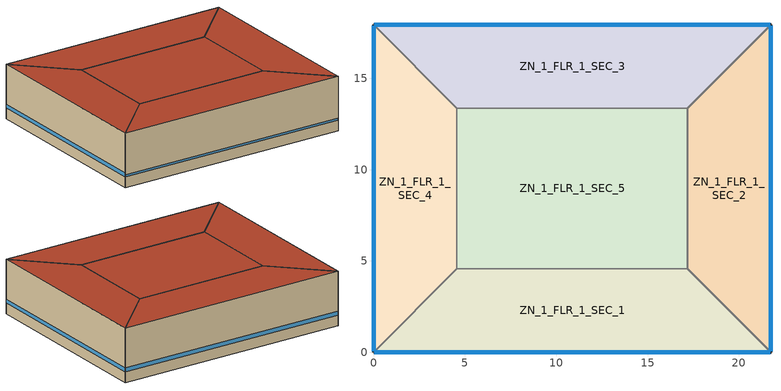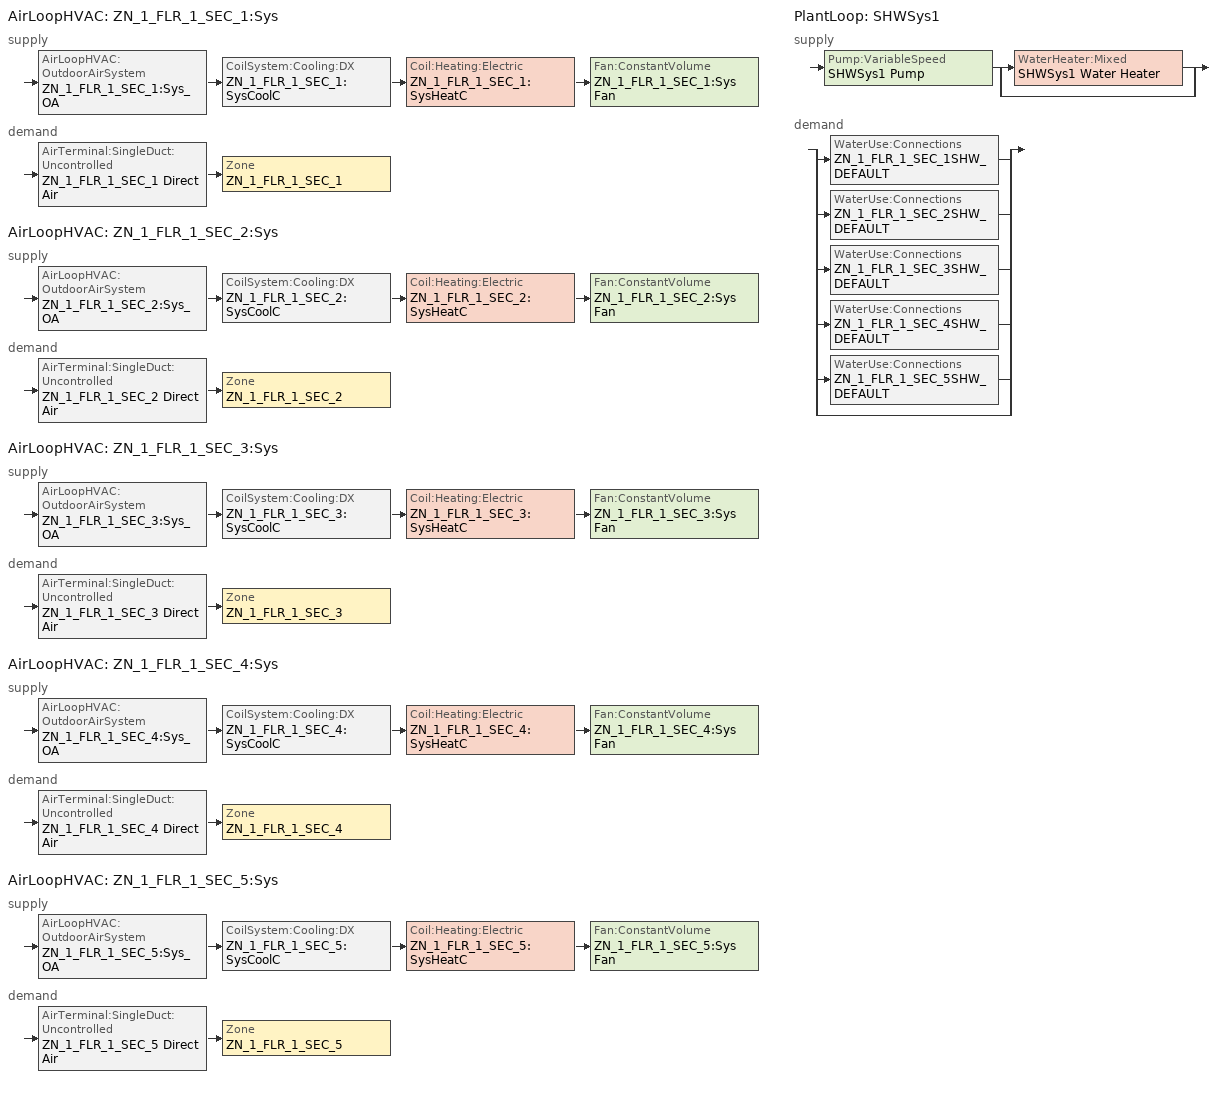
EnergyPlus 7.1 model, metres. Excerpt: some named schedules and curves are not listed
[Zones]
ZN_1_FLR_1_SEC_1
 floor ground (ASHRAE 90.1-2004_Sec 5.5-3ab_Unheated_Ext-slab): 4.57,4.57 17.19,4.57 21.76,0 0,0 z0
 wall outside (ASHRAE 90.1-2004_Sec 5.5-3ab_Steel-Framed_Ext-wall): 0,0 21.76,0 z0:5.01
 wall to ZN_1_FLR_1_SEC_2 (ASHRAE 90.1-2004_Sec 5.5-3ab_Interior Wall_Int-Wall): 21.76,0 17.19,4.57 z0:5.01
 wall to ZN_1_FLR_1_SEC_5 (ASHRAE 90.1-2004_Sec 5.5-3ab_Interior Wall_Int-Wall): 17.19,4.57 4.57,4.57 z0:5.01
 wall to ZN_1_FLR_1_SEC_4 (ASHRAE 90.1-2004_Sec 5.5-3ab_Interior Wall_Int-Wall): 4.57,4.57 0,0 z0:5.01
 window (ASHRAE 90.1-2004_Sec 5.5-3ab_0_0.1_fixed_north_window): 0.05,0 21.71,0 z1:1.18
 roof outside (ASHRAE 90.1-2004_Sec 5.5-3ab_IEAD_Roof): 0,0 21.76,0 17.19,4.57 4.57,4.57 z5.01
ZN_1_FLR_1_SEC_2
 floor ground (ASHRAE 90.1-2004_Sec 5.5-3ab_Unheated_Ext-slab): 17.19,4.57 17.19,13.37 21.76,17.93 21.76,0 z0
 wall outside (ASHRAE 90.1-2004_Sec 5.5-3ab_Steel-Framed_Ext-wall): 21.76,0 21.76,17.93 z0:5.01
 wall to ZN_1_FLR_1_SEC_3 (ASHRAE 90.1-2004_Sec 5.5-3ab_Interior Wall_Int-Wall): 21.76,17.93 17.19,13.37 z0:5.01
 wall to ZN_1_FLR_1_SEC_5 (ASHRAE 90.1-2004_Sec 5.5-3ab_Interior Wall_Int-Wall): 17.19,13.37 17.19,4.57 z0:5.01
 window (ASHRAE 90.1-2004_Sec 5.5-3ab_0_0.1_fixed_west_window): 21.76,0.05 21.76,17.89 z1:1.36
 roof outside (ASHRAE 90.1-2004_Sec 5.5-3ab_IEAD_Roof): 21.76,0 21.76,17.93 17.19,13.37 17.19,4.57 z5.01
ZN_1_FLR_1_SEC_3
 floor ground (ASHRAE 90.1-2004_Sec 5.5-3ab_Unheated_Ext-slab): 0,17.93 21.76,17.93 17.19,13.36 4.57,13.36 z0
 wall outside (ASHRAE 90.1-2004_Sec 5.5-3ab_Steel-Framed_Ext-wall): 21.76,17.93 0,17.93 z0:5.01
 wall to ZN_1_FLR_1_SEC_5 (ASHRAE 90.1-2004_Sec 5.5-3ab_Interior Wall_Int-Wall): 4.57,13.36 17.19,13.36 z0:5.01
 wall to ZN_1_FLR_1_SEC_4 (ASHRAE 90.1-2004_Sec 5.5-3ab_Interior Wall_Int-Wall): 0,17.93 4.57,13.36 z0:5.01
 window (ASHRAE 90.1-2004_Sec 5.5-3ab_0_0.1_fixed_south_window): 21.71,17.93 0.05,17.93 z1:1.36
 roof outside (ASHRAE 90.1-2004_Sec 5.5-3ab_IEAD_Roof): 4.57,13.36 17.19,13.36 21.76,17.93 0,17.93 z5.01
ZN_1_FLR_1_SEC_4
 floor ground (ASHRAE 90.1-2004_Sec 5.5-3ab_Unheated_Ext-slab): 0,17.93 4.57,13.37 4.57,4.57 0,0 z0
 wall outside (ASHRAE 90.1-2004_Sec 5.5-3ab_Steel-Framed_Ext-wall): 0,17.93 0,0 z0:5.01
 wall to ZN_1_FLR_1_SEC_5 (ASHRAE 90.1-2004_Sec 5.5-3ab_Interior Wall_Int-Wall): 4.57,4.57 4.57,13.37 z0:5.01
 window (ASHRAE 90.1-2004_Sec 5.5-3ab_0_0.1_fixed_east_window): 0,17.89 0,0.05 z1:1.36
 roof outside (ASHRAE 90.1-2004_Sec 5.5-3ab_IEAD_Roof): 0,0 4.57,4.57 4.57,13.37 0,17.93 z5.01
ZN_1_FLR_1_SEC_5
 floor ground (ASHRAE 90.1-2004_Sec 5.5-3ab_Unheated_Ext-slab): 4.57,13.37 17.19,13.37 17.19,4.57 4.57,4.57 z0
 roof outside (ASHRAE 90.1-2004_Sec 5.5-3ab_IEAD_Roof): 4.57,4.57 17.19,4.57 17.19,13.37 4.57,13.37 z5.01
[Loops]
AirLoopHVAC 'ZN_1_FLR_1_SEC_1:Sys'
 supply: AirLoopHVAC:OutdoorAirSystem 'ZN_1_FLR_1_SEC_1:Sys_OA' > CoilSystem:Cooling:DX 'ZN_1_FLR_1_SEC_1:SysCoolC' > Coil:Heating:Electric 'ZN_1_FLR_1_SEC_1:SysHeatC' > Fan:ConstantVolume 'ZN_1_FLR_1_SEC_1:Sys Fan'
 demand: AirTerminal:SingleDuct:Uncontrolled 'ZN_1_FLR_1_SEC_1 Direct Air' > Zone 'ZN_1_FLR_1_SEC_1'
AirLoopHVAC 'ZN_1_FLR_1_SEC_2:Sys'
 supply: AirLoopHVAC:OutdoorAirSystem 'ZN_1_FLR_1_SEC_2:Sys_OA' > CoilSystem:Cooling:DX 'ZN_1_FLR_1_SEC_2:SysCoolC' > Coil:Heating:Electric 'ZN_1_FLR_1_SEC_2:SysHeatC' > Fan:ConstantVolume 'ZN_1_FLR_1_SEC_2:Sys Fan'
 demand: AirTerminal:SingleDuct:Uncontrolled 'ZN_1_FLR_1_SEC_2 Direct Air' > Zone 'ZN_1_FLR_1_SEC_2'
AirLoopHVAC 'ZN_1_FLR_1_SEC_3:Sys'
 supply: AirLoopHVAC:OutdoorAirSystem 'ZN_1_FLR_1_SEC_3:Sys_OA' > CoilSystem:Cooling:DX 'ZN_1_FLR_1_SEC_3:SysCoolC' > Coil:Heating:Electric 'ZN_1_FLR_1_SEC_3:SysHeatC' > Fan:ConstantVolume 'ZN_1_FLR_1_SEC_3:Sys Fan'
 demand: AirTerminal:SingleDuct:Uncontrolled 'ZN_1_FLR_1_SEC_3 Direct Air' > Zone 'ZN_1_FLR_1_SEC_3'
AirLoopHVAC 'ZN_1_FLR_1_SEC_4:Sys'
 supply: AirLoopHVAC:OutdoorAirSystem 'ZN_1_FLR_1_SEC_4:Sys_OA' > CoilSystem:Cooling:DX 'ZN_1_FLR_1_SEC_4:SysCoolC' > Coil:Heating:Electric 'ZN_1_FLR_1_SEC_4:SysHeatC' > Fan:ConstantVolume 'ZN_1_FLR_1_SEC_4:Sys Fan'
 demand: AirTerminal:SingleDuct:Uncontrolled 'ZN_1_FLR_1_SEC_4 Direct Air' > Zone 'ZN_1_FLR_1_SEC_4'
AirLoopHVAC 'ZN_1_FLR_1_SEC_5:Sys'
 supply: AirLoopHVAC:OutdoorAirSystem 'ZN_1_FLR_1_SEC_5:Sys_OA' > CoilSystem:Cooling:DX 'ZN_1_FLR_1_SEC_5:SysCoolC' > Coil:Heating:Electric 'ZN_1_FLR_1_SEC_5:SysHeatC' > Fan:ConstantVolume 'ZN_1_FLR_1_SEC_5:Sys Fan'
 demand: AirTerminal:SingleDuct:Uncontrolled 'ZN_1_FLR_1_SEC_5 Direct Air' > Zone 'ZN_1_FLR_1_SEC_5'
PlantLoop 'SHWSys1'
 supply: Pump:VariableSpeed 'SHWSys1 Pump' > split
  | WaterHeater:Mixed 'SHWSys1 Water Heater'
  | bypass
 demand: split
  | WaterUse:Connections 'ZN_1_FLR_1_SEC_1SHW_DEFAULT'
  | WaterUse:Connections 'ZN_1_FLR_1_SEC_2SHW_DEFAULT'
  | WaterUse:Connections 'ZN_1_FLR_1_SEC_3SHW_DEFAULT'
  | WaterUse:Connections 'ZN_1_FLR_1_SEC_4SHW_DEFAULT'
  | WaterUse:Connections 'ZN_1_FLR_1_SEC_5SHW_DEFAULT'
  | bypass
[Building]
AutoBuilt Model: All: North Axis {deg}=203.014; Terrain=City; Loads Convergence Tolerance Value=0.04; Temperature Convergence Tolerance Value {deltaC}=0.2; Solar Distribution=FullInteriorAndExterior; Maximum Number of Warmup Days=25; Minimum Number of Warmup Days=6
[Site:Location]
OKLAHOMA_CITY_OK_USA TMY2-13967: Latitude {deg}=35.4; Longitude {deg}=-97.6; Time Zone {hr}=-6; Elevation {m}=397
[SizingPeriod:DesignDay] Day of Month=21; Humidity Condition Type=Wetbulb; Barometric Pressure {Pa}=96645.77; Rain Indicator=No; Snow Indicator=No; Daylight Saving Time Indicator=No; Solar Model Indicator=ASHRAEClearSky
Name | Month | Day Type | Maximum Dry-Bulb Temperature {C} | Daily Dry-Bulb Temperature Range {deltaC} | Wetbulb or DewPoint at Maximum Dry-Bulb {C} | Wind Speed {m/s} | Wind Direction {deg} | Sky Clearness
OKLAHOMA_CITY_OK_USA Heating 99.6% Conditions | 1 | WinterDesignDay | -12.6 | 0 | -12.6 | 6.9 | 360 | 0
OKLAHOMA_CITY_OK_USA Cooling .4% Conditions WB=>MDB | 7 | SummerDesignDay | 32.8 | 11.7 | 24.9 | 0 | 0 | 1
[Site:GroundTemperature:BuildingSurface]
20.03, 20.05, 20.08, 20.1, 20.18, 20.23, 20.22, 20.19, 20.26, 20.25, 20.23, 20.2
[Site:WaterMainsTemperature]
Calculation Method=CORRELATION; Annual Average Outdoor Air Temperature {C}=15.03; Maximum Difference In Monthly Average Outdoor Air Temperatures {deltaC}=28.2
[WindowMaterial:Glazing] Optical Data Type=SpectralAverage; Thickness {m}=0.003; Infrared Transmittance at Normal Incidence=0
Name | Solar Transmittance at Normal Incidence | Front Side Solar Reflectance at Normal Incidence | Back Side Solar Reflectance at Normal Incidence | Visible Transmittance at Normal Incidence | Front Side Visible Reflectance at Normal Incidence | Back Side Visible Reflectance at Normal Incidence | Front Side Infrared Hemispherical Emissivity | Back Side Infrared Hemispherical Emissivity | Conductivity {W/m-K}
Theoretical Glass [23] | 0.5531 | 0.3969 | 0.3969 | 0.6041 | 0.3459 | 0.3459 | 0.85 | 0.85 | 2.3904
Theoretical Glass [24] | 0.6483 | 0.3017 | 0.3017 | 0.7094 | 0.2406 | 0.2406 | 0.85 | 0.85 | 2.4179
Theoretical Glass [8] | 0.348 | 0.602 | 0.602 | 0.3763 | 0.5737 | 0.5737 | 0.999 | 0.999 | 2.2444
[WindowMaterial:Gas]
AIR 6MM: Gas Type=Air; Thickness {m}=0.0063
[Material] Thermal Absorptance=0.9
Name | Roughness | Thickness {m} | Conductivity {W/m-K} | Density {kg/m3} | Specific Heat {J/kg-K} | Solar Absorptance | Visible Absorptance
Roof Membrane | VeryRough | 0.0095 | 0.16 | 1121.29 | 1460 | 0.7 | 0.7
Roof Insulation | MediumRough | 0.125 | 0.049 | 265 | 836.8 | 0.7 | 0.7
Metal Decking | MediumSmooth | 0.0015 | 45.006 | 7680 | 418.4 | 0.7 | 0.3
GP01 1/2 GYPSUM | Smooth | 0.0127 | 0.16 | 800 | 1090 | 0.7 | 0.5
Wall Insulation [2] | MediumRough | 0.0376 | 0.045 | 265 | 836.8 | 0.7 | 0.7
1/2IN Gypsum; 1/2IN Gypsum Top; 1/2IN Gypsum Bottom | Smooth | 0.0127 | 0.16 | 784.9 | 830 | 0.92 | 0.92
MAT-CC05 8 HW CONCRETE | Rough | 0.2032 | 1.311 | 2240 | 836.8 | 0.7 | 0.7
Floor Insulation [2] | MediumRough | 0.0503 | 0.045 | 265 | 836.8 | 0.7 | 0.7
AtticFloor Insulation | MediumRough | 0.2379 | 0.049 | 265 | 836.8 | 0.7 | 0.7
Std Wood 6inch | MediumSmooth | 0.15 | 0.12 | 540 | 1210 | 0.7 | 0.7
Std AC02 | MediumSmooth | 0.0127 | 0.057 | 288 | 1339 | 0.7 | 0.2
Std MAT-CC05 4  MW CONCRETE | Rough | 0.1 | 0.858 | 1968 | 836.8 | 0.7 | 0.2
Std PW05 | MediumSmooth | 0.0191 | 0.115 | 545 | 1213 | 0.78 | 0.78
Std Steel_Brown_Regular | Smooth | 0.0015 | 44.9696 | 7689 | 418 | 0.92 | 0.92
[Material:NoMass] Thermal Absorptance=0.9; Solar Absorptance=0.7
Name | Roughness | Thermal Resistance {m2-K/W} | Visible Absorptance
MAT-SHEATH | Rough | 0.3626 | 0.7
CP02 CARPET PAD | VeryRough | 0.2165 | 0.8
Std CP02 CARPET PAD | VeryRough | 0.21648 | 0.8
[Construction]
InteriorFurnishings: Std Wood 6inch
INT-FLOOR-UNDERSIDE: Std CP02 CARPET PAD, Std MAT-CC05 4  MW CONCRETE
INT-FLOOR-SLAB: Std MAT-CC05 4  MW CONCRETE
DropCeiling: Std AC02
Sloped_Metal_Roof: Std Steel_Brown_Regular, Std PW05
Gable_Wall: Std PW05
ASHRAE 90.1-2004_Sec 5.5-3ab_0_0.1_fixed_south_window; ASHRAE 90.1-2004_Sec 5.5-3ab_0_0.1_fixed_east_window; ASHRAE 90.1-2004_Sec 5.5-3ab_0_0.1_fixed_west_window: Theoretical Glass [23], AIR 6MM, Theoretical Glass [23]
ASHRAE 90.1-2004_Sec 5.5-3ab_0_0.1_fixed_north_window: Theoretical Glass [24], AIR 6MM, Theoretical Glass [24]
ASHRAE 90.1-2004_Sec 5.5-3ab_0_0.02_All Skylights without Curb_Skylight: Theoretical Glass [8]
ASHRAE 90.1-2004_Sec 5.5-3ab_IEAD_Roof: Roof Membrane, Roof Insulation, Metal Decking
ASHRAE 90.1-2004_Sec 5.5-3ab_Interior Wall_Int-Wall: GP01 1/2 GYPSUM, GP01 1/2 GYPSUM
ASHRAE 90.1-2004_Sec 5.5-3ab_Steel-Framed_Ext-wall: MAT-SHEATH, Wall Insulation [2], 1/2IN Gypsum
ASHRAE 90.1-2004_Sec 5.5-3ab_Unheated_Ext-slab: MAT-CC05 8 HW CONCRETE, CP02 CARPET PAD
ASHRAE 90.1-2004_Sec 5.5-3ab_Mass_ExposedFloor: Floor Insulation [2], MAT-CC05 8 HW CONCRETE, CP02 CARPET PAD
ASHRAE 90.1-2004_Sec 5.5-3ab_Attic Floor_AtticFloor: 1/2IN Gypsum Top, AtticFloor Insulation, 1/2IN Gypsum Bottom
[ComponentCost:LineItem]
Name | Line Item Type | Item | Cost per Area {$/m2} | Cost per Unit of Output Capacity {$/kW}
Interior Furnishings | Construction | InteriorFurnishings | 1
Interior Floor | Construction | INT-FLOOR-UNDERSIDE | 15
Interior Floor Slab | Construction | INT-FLOOR-SLAB | 35
Drop Ceiling | Construction | DropCeiling | 10
Sloped Metal Roof | Construction | Sloped_Metal_Roof | 1
Gable Wall | Construction | Gable_Wall | 1
south:ASHRAE 90.1-2004_Sec 5.5-3ab_0_0.1_fixed_south_window | CONSTRUCTION | ASHRAE 90.1-2004_Sec 5.5-3ab_0_0.1_fixed_south_window | 193.81
east:ASHRAE 90.1-2004_Sec 5.5-3ab_0_0.1_fixed_east_window | CONSTRUCTION | ASHRAE 90.1-2004_Sec 5.5-3ab_0_0.1_fixed_east_window | 193.81
north:ASHRAE 90.1-2004_Sec 5.5-3ab_0_0.1_fixed_north_window | CONSTRUCTION | ASHRAE 90.1-2004_Sec 5.5-3ab_0_0.1_fixed_north_window | 191.81
west:ASHRAE 90.1-2004_Sec 5.5-3ab_0_0.1_fixed_west_window | CONSTRUCTION | ASHRAE 90.1-2004_Sec 5.5-3ab_0_0.1_fixed_west_window | 193.81
SkylightConst:ASHRAE 90.1-2004_Sec 5.5-3ab_0_0.02_All Skylights without Curb_Skylight | CONSTRUCTION | ASHRAE 90.1-2004_Sec 5.5-3ab_0_0.02_All Skylights without Curb_Skylight | 1
roofs:ASHRAE 90.1-2004_Sec 5.5-3ab_IEAD_Roof | CONSTRUCTION | ASHRAE 90.1-2004_Sec 5.5-3ab_IEAD_Roof | 26.58
int-walls:ASHRAE 90.1-2004_Sec 5.5-3ab_Interior Wall_Int-Wall | CONSTRUCTION | ASHRAE 90.1-2004_Sec 5.5-3ab_Interior Wall_Int-Wall | 1
ext-walls:ASHRAE 90.1-2004_Sec 5.5-3ab_Steel-Framed_Ext-wall | CONSTRUCTION | ASHRAE 90.1-2004_Sec 5.5-3ab_Steel-Framed_Ext-wall | 39.26
ext-slab:ASHRAE 90.1-2004_Sec 5.5-3ab_Unheated_Ext-slab | CONSTRUCTION | ASHRAE 90.1-2004_Sec 5.5-3ab_Unheated_Ext-slab | 24.86
exposed-floor:ASHRAE 90.1-2004_Sec 5.5-3ab_Mass_ExposedFloor | CONSTRUCTION | ASHRAE 90.1-2004_Sec 5.5-3ab_Mass_ExposedFloor | 1
attic-floor:ASHRAE 90.1-2004_Sec 5.5-3ab_Attic Floor_AtticFloor | CONSTRUCTION | ASHRAE 90.1-2004_Sec 5.5-3ab_Attic Floor_AtticFloor | 18.6
LIGHTING EQUIP:ZN_1_FLR_1_SEC_1 | LIGHTS | ZN_1_FLR_1_SEC_1 |  | 1
LIGHTING EQUIP:ZN_1_FLR_1_SEC_2 | LIGHTS | ZN_1_FLR_1_SEC_2 |  | 1
LIGHTING EQUIP:ZN_1_FLR_1_SEC_3 | LIGHTS | ZN_1_FLR_1_SEC_3 |  | 1
LIGHTING EQUIP:ZN_1_FLR_1_SEC_4 | LIGHTS | ZN_1_FLR_1_SEC_4 |  | 1
LIGHTING EQUIP:ZN_1_FLR_1_SEC_5 | LIGHTS | ZN_1_FLR_1_SEC_5 |  | 1
PV:ZN_1_FLR_1_SEC_1_Ceiling | Generator:Photovoltaic | PV:ZN_1_FLR_1_SEC_1_Ceiling |  | 9000
PV:ZN_1_FLR_1_SEC_2_Ceiling | Generator:Photovoltaic | PV:ZN_1_FLR_1_SEC_2_Ceiling |  | 9000
PV:ZN_1_FLR_1_SEC_3_Ceiling | Generator:Photovoltaic | PV:ZN_1_FLR_1_SEC_3_Ceiling |  | 9000
PV:ZN_1_FLR_1_SEC_4_Ceiling | Generator:Photovoltaic | PV:ZN_1_FLR_1_SEC_4_Ceiling |  | 9000
PV:ZN_1_FLR_1_SEC_5_Ceiling | Generator:Photovoltaic | PV:ZN_1_FLR_1_SEC_5_Ceiling |  | 9000
[Zone] Type=1; Multiplier=1; Ceiling Height {m}=5.0088; Floor Area {m2}=autocalculate; Part of Total Floor Area=YES
Name | Volume {m3}
ZN_1_FLR_1_SEC_1; ZN_1_FLR_1_SEC_3 | 393.3855
ZN_1_FLR_1_SEC_2; ZN_1_FLR_1_SEC_4 | 305.9154
ZN_1_FLR_1_SEC_5 | 555.724
[InternalMass] Construction=InteriorFurnishings
Name | Zone | Surface Area {m2}
ZN_1_FLR_1_SEC_1_InternalMass_1 | ZN_1_FLR_1_SEC_1 | 157.0784
ZN_1_FLR_1_SEC_2_InternalMass_1 | ZN_1_FLR_1_SEC_2 | 122.1516
ZN_1_FLR_1_SEC_3_InternalMass_1 | ZN_1_FLR_1_SEC_3 | 157.0784
ZN_1_FLR_1_SEC_4_InternalMass_1 | ZN_1_FLR_1_SEC_4 | 122.1516
ZN_1_FLR_1_SEC_5_InternalMass_1 | ZN_1_FLR_1_SEC_5 | 221.8999
[ZoneInfiltration:DesignFlowRate] Schedule=INFIL_SCH; Design Flow Rate Calculation Method=flow/zone; Constant Term Coefficient=1; Temperature Term Coefficient=0; Velocity Term Coefficient=0; Velocity Squared Term Coefficient=0
Name | Zone or ZoneList | Design Flow Rate {m3/s}
ZN_1_FLR_1_SEC_1_Infiltration | ZN_1_FLR_1_SEC_1 | 0.0542
ZN_1_FLR_1_SEC_2_Infiltration | ZN_1_FLR_1_SEC_2 | 0.0435
ZN_1_FLR_1_SEC_3_Infiltration | ZN_1_FLR_1_SEC_3 | 0.0542
ZN_1_FLR_1_SEC_4_Infiltration | ZN_1_FLR_1_SEC_4 | 0.0435
ZN_1_FLR_1_SEC_5_Infiltration | ZN_1_FLR_1_SEC_5 | 0.0354
[People] Number of People Schedule=BLDG_OCC_SCH; Number of People Calculation Method=people; Fraction Radiant=0.3; Activity Level Schedule=ACTIVITY_SCH; Carbon Dioxide Generation Rate {m3/s-W}=3.82E-8; Mean Radiant Temperature Calculation Type=ZoneAveraged; Work Efficiency Schedule=WORK_EFF_SCH; Clothing Insulation Schedule=CLOTHING_SCH; Air Velocity Schedule=AIR_VELO_SCH; Thermal Comfort Model 1 Type=FANGER
Name | Zone or ZoneList | Number of People
ZN_1_FLR_1_SEC_1 | ZN_1_FLR_1_SEC_1 | 0.6039
ZN_1_FLR_1_SEC_2 | ZN_1_FLR_1_SEC_2 | 0.4696
ZN_1_FLR_1_SEC_3 | ZN_1_FLR_1_SEC_3 | 0.6039
ZN_1_FLR_1_SEC_4 | ZN_1_FLR_1_SEC_4 | 0.4696
ZN_1_FLR_1_SEC_5 | ZN_1_FLR_1_SEC_5 | 0.8531
[Lights] Schedule=BLDG_LIGHT_SCH; Design Level Calculation Method=LightingLevel; Return Air Fraction=0; Fraction Radiant=0.2; Fraction Visible=0.2; Fraction Replaceable=1
Name | Zone or ZoneList | Lighting Level {W}
ZN_1_FLR_1_SEC_1_Lights | ZN_1_FLR_1_SEC_1 | 1178.09
ZN_1_FLR_1_SEC_2_Lights | ZN_1_FLR_1_SEC_2 | 916.1373
ZN_1_FLR_1_SEC_3_Lights | ZN_1_FLR_1_SEC_3 | 1178.09
ZN_1_FLR_1_SEC_4_Lights | ZN_1_FLR_1_SEC_4 | 916.1373
ZN_1_FLR_1_SEC_5_Lights | ZN_1_FLR_1_SEC_5 | 1664.25
[ElectricEquipment] Schedule=BLDG_EQUIP_SCH; Design Level Calculation Method=EquipmentLevel; Fraction Latent=0; Fraction Radiant=0.5; Fraction Lost=0
Name | Zone or ZoneList | Design Level {W}
ZN_1_FLR_1_SEC_1_MiscPlug_Equip | ZN_1_FLR_1_SEC_1 | 465.9534
ZN_1_FLR_1_SEC_2_MiscPlug_Equip | ZN_1_FLR_1_SEC_2 | 362.3476
ZN_1_FLR_1_SEC_3_MiscPlug_Equip | ZN_1_FLR_1_SEC_3 | 465.9534
ZN_1_FLR_1_SEC_4_MiscPlug_Equip | ZN_1_FLR_1_SEC_4 | 362.3476
ZN_1_FLR_1_SEC_5_MiscPlug_Equip | ZN_1_FLR_1_SEC_5 | 658.2385
[GasEquipment] Schedule=BLDG_EQUIP_SCH; Design Level Calculation Method=EquipmentLevel; Fraction Latent=0; Fraction Radiant=0.2; Fraction Lost=0; Carbon Dioxide Generation Rate {m3/s-W}=0
Name | Zone or ZoneList | Design Level {W}
ZN_1_FLR_1_SEC_1_MiscGas_Equip | ZN_1_FLR_1_SEC_1 | 184.1006
ZN_1_FLR_1_SEC_2_MiscGas_Equip | ZN_1_FLR_1_SEC_2 | 143.1654
ZN_1_FLR_1_SEC_3_MiscGas_Equip | ZN_1_FLR_1_SEC_3 | 184.1006
ZN_1_FLR_1_SEC_4_MiscGas_Equip | ZN_1_FLR_1_SEC_4 | 143.1654
ZN_1_FLR_1_SEC_5_MiscGas_Equip | ZN_1_FLR_1_SEC_5 | 260.0734
[Sizing:Zone] Zone Cooling Design Supply Air Temperature {C}=14; Zone Heating Design Supply Air Temperature {C}=50; Zone Cooling Design Supply Air Humidity Ratio {kg-H2O/kg-air}=0.0085; Zone Heating Design Supply Air Humidity Ratio {kg-H2O/kg-air}=0.008; Zone Heating Sizing Factor=0; Zone Cooling Sizing Factor=0; Cooling Design Air Flow Method=DesignDay; Cooling Design Air Flow Rate {m3/s}=0; Cooling Minimum Air Flow {m3/s}=0; Cooling Minimum Air Flow Fraction=0; Heating Design Air Flow Method=DesignDay; Heating Design Air Flow Rate {m3/s}=0
Name | Design Specification Outdoor Air Object
ZN_1_FLR_1_SEC_1 | SZ DSOA ZN_1_FLR_1_SEC_1
ZN_1_FLR_1_SEC_2 | SZ DSOA ZN_1_FLR_1_SEC_2
ZN_1_FLR_1_SEC_3 | SZ DSOA ZN_1_FLR_1_SEC_3
ZN_1_FLR_1_SEC_4 | SZ DSOA ZN_1_FLR_1_SEC_4
ZN_1_FLR_1_SEC_5 | SZ DSOA ZN_1_FLR_1_SEC_5
[DesignSpecification:OutdoorAir] Outdoor Air Method=FLOW/ZONE; Outdoor Air Flow per Zone Floor Area {m3/s-m2}=0
Name | Outdoor Air Flow per Zone {m3/s}
SZ DSOA ZN_1_FLR_1_SEC_1; SZ DSOA ZN_1_FLR_1_SEC_3 | 0.0737046
SZ DSOA ZN_1_FLR_1_SEC_2; SZ DSOA ZN_1_FLR_1_SEC_4 | 0.0573162
SZ DSOA ZN_1_FLR_1_SEC_5 | 0.10412
[ZoneControl:Thermostat] Control Type Schedule=Dual Zone Control Type Sched
Name | Zone or ZoneList | Control 1
ZN_1_FLR_1_SEC_1 Thermostat | ZN_1_FLR_1_SEC_1 | ZN_1_FLR_1_SEC_1 DualSPSched
ZN_1_FLR_1_SEC_2 Thermostat | ZN_1_FLR_1_SEC_2 | ZN_1_FLR_1_SEC_2 DualSPSched
ZN_1_FLR_1_SEC_3 Thermostat | ZN_1_FLR_1_SEC_3 | ZN_1_FLR_1_SEC_3 DualSPSched
ZN_1_FLR_1_SEC_4 Thermostat | ZN_1_FLR_1_SEC_4 | ZN_1_FLR_1_SEC_4 DualSPSched
ZN_1_FLR_1_SEC_5 Thermostat | ZN_1_FLR_1_SEC_5 | ZN_1_FLR_1_SEC_5 DualSPSched
[ThermostatSetpoint:DualSetpoint] Heating Setpoint Temperature Schedule=HtgSetP_Sch; Cooling Setpoint Temperature Schedule=ClgSetP_Sch
ZN_1_FLR_1_SEC_1 DualSPSched; ZN_1_FLR_1_SEC_2 DualSPSched; ZN_1_FLR_1_SEC_3 DualSPSched; ZN_1_FLR_1_SEC_4 DualSPSched; ZN_1_FLR_1_SEC_5 DualSPSched
[Zone equipment]
ZN_1_FLR_1_SEC_1: ZN_1_FLR_1_SEC_1 Direct Air
ZN_1_FLR_1_SEC_2: ZN_1_FLR_1_SEC_2 Direct Air
ZN_1_FLR_1_SEC_3: ZN_1_FLR_1_SEC_3 Direct Air
ZN_1_FLR_1_SEC_4: ZN_1_FLR_1_SEC_4 Direct Air
ZN_1_FLR_1_SEC_5: ZN_1_FLR_1_SEC_5 Direct Air
[AirTerminal:SingleDuct:Uncontrolled] Availability Schedule=ALWAYS_ON; Maximum Air Flow Rate {m3/s}=AUTOSIZE
ZN_1_FLR_1_SEC_1 Direct Air; ZN_1_FLR_1_SEC_2 Direct Air; ZN_1_FLR_1_SEC_3 Direct Air; ZN_1_FLR_1_SEC_4 Direct Air; ZN_1_FLR_1_SEC_5 Direct Air
[SetpointManager:SingleZone:Reheat] Control Variable=Temperature; Minimum Supply Air Temperature {C}=13; Maximum Supply Air Temperature {C}=40
Name | Control Zone | Setpoint Node or NodeList
SupAirTemp MngrZN_1_FLR_1_SEC_1 | ZN_1_FLR_1_SEC_1 | ZN_1_FLR_1_SEC_1:Sys Supply Equipment Outlet Node
SupAirTemp MngrZN_1_FLR_1_SEC_2 | ZN_1_FLR_1_SEC_2 | ZN_1_FLR_1_SEC_2:Sys Supply Equipment Outlet Node
SupAirTemp MngrZN_1_FLR_1_SEC_3 | ZN_1_FLR_1_SEC_3 | ZN_1_FLR_1_SEC_3:Sys Supply Equipment Outlet Node
SupAirTemp MngrZN_1_FLR_1_SEC_4 | ZN_1_FLR_1_SEC_4 | ZN_1_FLR_1_SEC_4:Sys Supply Equipment Outlet Node
SupAirTemp MngrZN_1_FLR_1_SEC_5 | ZN_1_FLR_1_SEC_5 | ZN_1_FLR_1_SEC_5:Sys Supply Equipment Outlet Node
[WaterUse:Connections]
Name | Water Use Equipment 1
ZN_1_FLR_1_SEC_1SHW_DEFAULT | ZN_1_FLR_1_SEC_1SHW_DEFAULT
ZN_1_FLR_1_SEC_2SHW_DEFAULT | ZN_1_FLR_1_SEC_2SHW_DEFAULT
ZN_1_FLR_1_SEC_3SHW_DEFAULT | ZN_1_FLR_1_SEC_3SHW_DEFAULT
ZN_1_FLR_1_SEC_4SHW_DEFAULT | ZN_1_FLR_1_SEC_4SHW_DEFAULT
ZN_1_FLR_1_SEC_5SHW_DEFAULT | ZN_1_FLR_1_SEC_5SHW_DEFAULT
[WaterUse:Equipment] Flow Rate Fraction Schedule=HOURS_OF_OPERATION
Name | Peak Flow Rate {m3/s} | Target Temperature Schedule | Hot Water Supply Temperature Schedule | Zone | Sensible Fraction Schedule | Latent Fraction Schedule
ZN_1_FLR_1_SEC_1SHW_DEFAULT | 2.21419e-06 | ZN_1_FLR_1_SEC_1SHW_DEFAULT Temp Sched | ZN_1_FLR_1_SEC_1SHW_DEFAULTHot Supply Temp Sched | ZN_1_FLR_1_SEC_1 | ZN_1_FLR_1_SEC_1SHW_DEFAULT Sensible fract sched | ZN_1_FLR_1_SEC_1SHW_DEFAULT Latent fract sched
ZN_1_FLR_1_SEC_2SHW_DEFAULT | 1.72186e-07 | ZN_1_FLR_1_SEC_2SHW_DEFAULT Temp Sched | ZN_1_FLR_1_SEC_2SHW_DEFAULTHot Supply Temp Sched | ZN_1_FLR_1_SEC_2 | ZN_1_FLR_1_SEC_2SHW_DEFAULT Sensible fract sched | ZN_1_FLR_1_SEC_2SHW_DEFAULT Latent fract sched
ZN_1_FLR_1_SEC_3SHW_DEFAULT | 2.21419e-06 | ZN_1_FLR_1_SEC_3SHW_DEFAULT Temp Sched | ZN_1_FLR_1_SEC_3SHW_DEFAULTHot Supply Temp Sched | ZN_1_FLR_1_SEC_3 | ZN_1_FLR_1_SEC_3SHW_DEFAULT Sensible fract sched | ZN_1_FLR_1_SEC_3SHW_DEFAULT Latent fract sched
ZN_1_FLR_1_SEC_4SHW_DEFAULT | 1.72186e-06 | ZN_1_FLR_1_SEC_4SHW_DEFAULT Temp Sched | ZN_1_FLR_1_SEC_4SHW_DEFAULTHot Supply Temp Sched | ZN_1_FLR_1_SEC_4 | ZN_1_FLR_1_SEC_4SHW_DEFAULT Sensible fract sched | ZN_1_FLR_1_SEC_4SHW_DEFAULT Latent fract sched
ZN_1_FLR_1_SEC_5SHW_DEFAULT | 3.12791e-07 | ZN_1_FLR_1_SEC_5SHW_DEFAULT Temp Sched | ZN_1_FLR_1_SEC_5SHW_DEFAULTHot Supply Temp Sched | ZN_1_FLR_1_SEC_5 | ZN_1_FLR_1_SEC_5SHW_DEFAULT Sensible fract sched | ZN_1_FLR_1_SEC_5SHW_DEFAULT Latent fract sched
[AirLoopHVAC] Design Supply Air Flow Rate {m3/s}=AUTOSIZE
ZN_1_FLR_1_SEC_1:Sys; ZN_1_FLR_1_SEC_2:Sys; ZN_1_FLR_1_SEC_3:Sys; ZN_1_FLR_1_SEC_4:Sys; ZN_1_FLR_1_SEC_5:Sys
[Sizing:System] Type of Load to Size On=SENSIBLE; Design Outdoor Air Flow Rate {m3/s}=AUTOSIZE; Minimum System Air Flow Ratio=0.3; Preheat Design Temperature {C}=7; Preheat Design Humidity Ratio {kg-H2O/kg-Air}=.008; Precool Design Temperature {C}=11; Precool Design Humidity Ratio {kg-H2O/kg-Air}=.008; Central Cooling Design Supply Air Temperature {C}=12.8; Central Heating Design Supply Air Temperature {C}=40; Sizing Option=NONCOINCIDENT; 100% Outdoor Air in Cooling=NO; 100% Outdoor Air in Heating=NO; Central Cooling Design Supply Air Humidity Ratio {kg-H2O/kg-Air}=0.0085; Central Heating Design Supply Air Humidity Ratio {kg-H2O/kg-Air}=0.008; Cooling Design Air Flow Method=DesignDay; Cooling Design Air Flow Rate {m3/s}=0; Heating Design Air Flow Method=DesignDay; Heating Design Air Flow Rate {m3/s}=0
ZN_1_FLR_1_SEC_1:Sys; ZN_1_FLR_1_SEC_2:Sys; ZN_1_FLR_1_SEC_3:Sys; ZN_1_FLR_1_SEC_4:Sys; ZN_1_FLR_1_SEC_5:Sys
[AvailabilityManager:NightCycle] Applicability Schedule=Always_On; Fan Schedule=HVACOperationSchd; Control Type=CycleOnAny; Thermostat Tolerance {deltaC}=1; Cycling Run Time {s}=7200
ZN_1_FLR_1_SEC_1:Sys Availability Manager; ZN_1_FLR_1_SEC_2:Sys Availability Manager; ZN_1_FLR_1_SEC_3:Sys Availability Manager; ZN_1_FLR_1_SEC_4:Sys Availability Manager; ZN_1_FLR_1_SEC_5:Sys Availability Manager
[SetpointManager:MixedAir] Control Variable=Temperature
Name | Setpoint Node or NodeList
ZN_1_FLR_1_SEC_1:Sys_OAMixed Air Temp Manager | ZN_1_FLR_1_SEC_1:Sys_OA-ZN_1_FLR_1_SEC_1:SysCoolCNode
ZN_1_FLR_1_SEC_2:Sys_OAMixed Air Temp Manager | ZN_1_FLR_1_SEC_2:Sys_OA-ZN_1_FLR_1_SEC_2:SysCoolCNode
ZN_1_FLR_1_SEC_3:Sys_OAMixed Air Temp Manager | ZN_1_FLR_1_SEC_3:Sys_OA-ZN_1_FLR_1_SEC_3:SysCoolCNode
ZN_1_FLR_1_SEC_4:Sys_OAMixed Air Temp Manager | ZN_1_FLR_1_SEC_4:Sys_OA-ZN_1_FLR_1_SEC_4:SysCoolCNode
ZN_1_FLR_1_SEC_5:Sys_OAMixed Air Temp Manager | ZN_1_FLR_1_SEC_5:Sys_OA-ZN_1_FLR_1_SEC_5:SysCoolCNode
[Controller:OutdoorAir] Minimum Outdoor Air Flow Rate {m3/s}=AUTOSIZE; Maximum Outdoor Air Flow Rate {m3/s}=AUTOSIZE; Economizer Control Type=NoEconomizer; Economizer Control Action Type=ModulateFlow; Economizer Maximum Limit Dry-Bulb Temperature {C}=19; Economizer Maximum Limit Enthalpy {J/kg}=32000; Lockout Type=NoLockout; Minimum Limit Type=FixedMinimum; Minimum Outdoor Air Schedule=MinOA_Sched
ControllerZN_1_FLR_1_SEC_1:Sys_OA; ControllerZN_1_FLR_1_SEC_2:Sys_OA; ControllerZN_1_FLR_1_SEC_3:Sys_OA; ControllerZN_1_FLR_1_SEC_4:Sys_OA; ControllerZN_1_FLR_1_SEC_5:Sys_OA
[CoilSystem:Cooling:DX] Availability Schedule=ALWAYS_ON
Name | Cooling Coil
ZN_1_FLR_1_SEC_1:SysCoolC | ZN_1_FLR_1_SEC_1:SysCoolC DXCoil
ZN_1_FLR_1_SEC_2:SysCoolC | ZN_1_FLR_1_SEC_2:SysCoolC DXCoil
ZN_1_FLR_1_SEC_3:SysCoolC | ZN_1_FLR_1_SEC_3:SysCoolC DXCoil
ZN_1_FLR_1_SEC_4:SysCoolC | ZN_1_FLR_1_SEC_4:SysCoolC DXCoil
ZN_1_FLR_1_SEC_5:SysCoolC | ZN_1_FLR_1_SEC_5:SysCoolC DXCoil
[Coil:Cooling:DX:SingleSpeed] Availability Schedule=ALWAYS_ON; Rated Total Cooling Capacity {W}=AUTOSIZE; Rated Sensible Heat Ratio=AUTOSIZE; Rated COP {W/W}=2.7835; Rated Air Flow Rate {m3/s}=AUTOSIZE
Name | Total Cooling Capacity Function of Temperature Curve | Total Cooling Capacity Function of Flow Fraction Curve | Energy Input Ratio Function of Temperature Curve | Energy Input Ratio Function of Flow Fraction Curve | Part Load Fraction Correlation Curve
ZN_1_FLR_1_SEC_1:SysCoolC DXCoil | ZN_1_FLR_1_SEC_1:SysCoolCCarrier48TM014_12tons_CapFT | ZN_1_FLR_1_SEC_1:SysCoolCCarrier48TM014_12tons_FFF | ZN_1_FLR_1_SEC_1:SysCoolCCarrier48TM014_12tons_EIRFT | ZN_1_FLR_1_SEC_1:SysCoolCCarrier48TM014_12tons_EIRFFF | ZN_1_FLR_1_SEC_1:SysCoolCIEA_HVAC_BESTEST_9ton-PLR
ZN_1_FLR_1_SEC_2:SysCoolC DXCoil | ZN_1_FLR_1_SEC_2:SysCoolCCarrier48TM014_12tons_CapFT | ZN_1_FLR_1_SEC_2:SysCoolCCarrier48TM014_12tons_FFF | ZN_1_FLR_1_SEC_2:SysCoolCCarrier48TM014_12tons_EIRFT | ZN_1_FLR_1_SEC_2:SysCoolCCarrier48TM014_12tons_EIRFFF | ZN_1_FLR_1_SEC_2:SysCoolCIEA_HVAC_BESTEST_9ton-PLR
ZN_1_FLR_1_SEC_3:SysCoolC DXCoil | ZN_1_FLR_1_SEC_3:SysCoolCCarrier48TM014_12tons_CapFT | ZN_1_FLR_1_SEC_3:SysCoolCCarrier48TM014_12tons_FFF | ZN_1_FLR_1_SEC_3:SysCoolCCarrier48TM014_12tons_EIRFT | ZN_1_FLR_1_SEC_3:SysCoolCCarrier48TM014_12tons_EIRFFF | ZN_1_FLR_1_SEC_3:SysCoolCIEA_HVAC_BESTEST_9ton-PLR
ZN_1_FLR_1_SEC_4:SysCoolC DXCoil | ZN_1_FLR_1_SEC_4:SysCoolCCarrier48TM014_12tons_CapFT | ZN_1_FLR_1_SEC_4:SysCoolCCarrier48TM014_12tons_FFF | ZN_1_FLR_1_SEC_4:SysCoolCCarrier48TM014_12tons_EIRFT | ZN_1_FLR_1_SEC_4:SysCoolCCarrier48TM014_12tons_EIRFFF | ZN_1_FLR_1_SEC_4:SysCoolCIEA_HVAC_BESTEST_9ton-PLR
ZN_1_FLR_1_SEC_5:SysCoolC DXCoil | ZN_1_FLR_1_SEC_5:SysCoolCCarrier48TM014_12tons_CapFT | ZN_1_FLR_1_SEC_5:SysCoolCCarrier48TM014_12tons_FFF | ZN_1_FLR_1_SEC_5:SysCoolCCarrier48TM014_12tons_EIRFT | ZN_1_FLR_1_SEC_5:SysCoolCCarrier48TM014_12tons_EIRFFF | ZN_1_FLR_1_SEC_5:SysCoolCIEA_HVAC_BESTEST_9ton-PLR
[Coil:Heating:Electric] Availability Schedule=ALWAYS_ON; Efficiency=1; Nominal Capacity {W}=AUTOSIZE
ZN_1_FLR_1_SEC_1:SysHeatC; ZN_1_FLR_1_SEC_2:SysHeatC; ZN_1_FLR_1_SEC_3:SysHeatC; ZN_1_FLR_1_SEC_4:SysHeatC; ZN_1_FLR_1_SEC_5:SysHeatC
[Fan:ConstantVolume] Availability Schedule=HVACOperationSchd; Fan Efficiency=0.55; Pressure Rise {Pa}=500; Maximum Flow Rate {m3/s}=AUTOSIZE; Motor Efficiency=0.85; Motor In Airstream Fraction=1
ZN_1_FLR_1_SEC_1:Sys Fan; ZN_1_FLR_1_SEC_2:Sys Fan; ZN_1_FLR_1_SEC_3:Sys Fan; ZN_1_FLR_1_SEC_4:Sys Fan; ZN_1_FLR_1_SEC_5:Sys Fan
[PlantLoop]
SHWSys1: Fluid Type=WATER; Plant Equipment Operation Scheme=SHWSys1 Loop Operation Scheme List; Maximum Loop Temperature {C}=60; Minimum Loop Temperature {C}=10; Maximum Loop Flow Rate {m3/s}=AUTOSIZE; Minimum Loop Flow Rate {m3/s}=0; Plant Loop Volume {m3}=AUTOSIZE; Load Distribution Scheme=OPTIMAL
[Sizing:Plant]
SHWSys1: Loop Type=HEATING; Design Loop Exit Temperature {C}=55; Loop Design Temperature Difference {deltaC}=5
[SetpointManager:Scheduled]
SHWSys1 Loop Setpoint Manager: Control Variable=Temperature; Schedule=SHWSys1-Loop-Temp-Schedule; Setpoint Node or NodeList=SHWSys1 Supply Outlet Node
[PlantEquipmentOperationSchemes]
SHWSys1 Loop Operation Scheme List: Control Scheme 1=SHWSys1 Operation Scheme; Control Scheme 1 Schedule=PlantOnSched
[PlantEquipmentOperation:HeatingLoad]
SHWSys1 Operation Scheme: Load Range 1 Lower Limit {W}=0; Load Range 1 Upper Limit {W}=1000000000000000; Range 1 Equipment List=SHWSys1 Equipment List
[PlantEquipmentList]
SHWSys1 Equipment List: SHWSys1 Water Heater
[Pump:VariableSpeed]
SHWSys1 Pump: Rated Flow Rate {m3/s}=AUTOSIZE; Rated Pump Head {Pa}=179352; Rated Power Consumption {W}=AUTOSIZE; Motor Efficiency=1; Fraction of Motor Inefficiencies to Fluid Stream=0; Coefficient 1 of the Part Load Performance Curve=0; Coefficient 2 of the Part Load Performance Curve=1; Coefficient 3 of the Part Load Performance Curve=0; Coefficient 4 of the Part Load Performance Curve=0; Minimum Flow Rate {m3/s}=0; Pump Control Type=INTERMITTENT
[WaterHeater:Mixed]
SHWSys1 Water Heater: Tank Volume {m3}=0.9; Setpoint Temperature Schedule=SHWSys1 Water Heater Setpoint Temperature Schedule; Deadband Temperature Difference {deltaC}=2; Maximum Temperature Limit {C}=82.2222; Heater Control Type=CYCLE; Heater Maximum Capacity {W}=4500; Heater Fuel Type=Electricity; Heater Thermal Efficiency=0.595; Off Cycle Parasitic Fuel Consumption Rate {W}=20; Off Cycle Parasitic Fuel Type=Electricity; Off Cycle Parasitic Heat Fraction to Tank=0.595; On Cycle Parasitic Fuel Type=Electricity; Ambient Temperature Indicator=SCHEDULE; Ambient Temperature Schedule=SHWSys1 Water Heater Ambient Temperature Schedule; Off Cycle Loss Coefficient to Ambient Temperature {W/K}=6; On Cycle Loss Coefficient to Ambient Temperature {W/K}=6; Use Side Effectiveness=1; Source Side Effectiveness=1; Use Side Design Flow Rate {m3/s}=Autosize
[Exterior:FuelEquipment]
Equipment_SimpleRefrigeration: Fuel Use Type=Electricity; Schedule=ALWAYS_ON; Design Level {W}=507.234
[Exterior:Lights]
Exterior Facade Lighting: Schedule=ALWAYS_ON; Design Level {W}=130.2176; Control Option=AstronomicalClock
[UtilityCost:Tariff]
Name | Output Meter | Conversion Factor Choice | Season Schedule | Demand Window Length | Monthly Charge or Variable | Group
ReliantEnergy_PTB-LGS_LargeGeneral | Electricity:Facility | kWh | ReliantEnergySeasonSched | halfHour | 2936.2 | Comm Elect
ReliantEnergy_PTB-MGS_MiscGeneral | Electricity:Facility | kWh | ReliantEnergySeasonSched | halfHour | 18.82 | Comm Elect
TX_EIAMonthlyRateGas | Gas:Facility | MCF |  |  | 0 | Comm Gas
[UtilityCost:Charge:Simple]
Name | Tariff | Source Variable | Season | Category Variable | Cost per Unit Value or Variable
SummerFuelEnergyCharge | ReliantEnergy_PTB-LGS_LargeGeneral | totalEnergy | Summer | EnergyCharges | 0.0823
WinterFuelEnergyCharge | ReliantEnergy_PTB-LGS_LargeGeneral | totalEnergy | Winter | EnergyCharges | 0.0485
TaxofEightPtTwoFivePercent | ReliantEnergy_PTB-LGS_LargeGeneral | SubTotal | Annual | Taxes | 0.0825
SummerFuelEnergyCharge | ReliantEnergy_PTB-MGS_MiscGeneral | totalEnergy | Summer | EnergyCharges | 0.0823
WinterFuelEnergyCharge | ReliantEnergy_PTB-MGS_MiscGeneral | totalEnergy | Winter | EnergyCharges | 0.0485
TaxofEightPtTwoFivePercent | ReliantEnergy_PTB-MGS_MiscGeneral | SubTotal | Annual | Taxes | 0.0825
MonthlyRateGasCharge | TX_EIAMonthlyRateGas | totalEnergy | Annual | EnergyCharges | TX_MonthlyGasRates
TaxofEightPtTwoFivePercent | TX_EIAMonthlyRateGas | SubTotal | Annual | Taxes | 0.0825
[UtilityCost:Charge:Block]
Name | Tariff | Source Variable | Season | Category Variable | Block Size Multiplier Value or Variable | Block Size 1 Value or Variable | Block 1 Cost per Unit Value or Variable | Block Size 2 Value or Variable | Block 2 Cost per Unit Value or Variable | Block Size 3 Value or Variable | Block 3 Cost per Unit Value or Variable
SummerBaseEnergycharge | ReliantEnergy_PTB-LGS_LargeGeneral | TotalEnergy | Summer | EnergyCharges | TotalDemand | 295 | 0.0249 | remaining | 0.0048
AnnualDemandCharge | ReliantEnergy_PTB-LGS_LargeGeneral | TotalDemand | Annual | DemandCharges |  | 400 | 0 | remaining | 6.14
SummerBaseEnergycharge | ReliantEnergy_PTB-MGS_MiscGeneral | TotalEnergy | Summer | EnergyCharges | TotalDemand | 125 | 0.0521 | 170 | 0.0317 | remaining | 0.0055
SummerBaseEnergycharge | ReliantEnergy_PTB-MGS_MiscGeneral | TotalEnergy | Summer | EnergyCharges | TotalDemand | 125 | 0.0504 | 170 | 0.0317 | remaining | 0.0055
AnnualDemandCharge | ReliantEnergy_PTB-MGS_MiscGeneral | TotalDemand | Annual | DemandCharges | TotalDemand | 10 | 0 | remaining | 3.04
[UtilityCost:Qualify] Variable=TotalDemand; Threshold Value or Variable=400; Season=Annual; Threshold Test=Count
Name | Tariff | Qualify Type | Number of Months
MinDemand400kw | ReliantEnergy_PTB-LGS_LargeGeneral | Minimum | 12
MaxDemand400kw | ReliantEnergy_PTB-MGS_MiscGeneral | Maximum | 1
[UtilityCost:Variable]
TX_MonthlyGasRates: Tariff=TX_EIAMonthlyRateGas; Variable Type=Currency; January Value=7.87; February Value=7.73; March Value=7.41; April Value=7.86; May Value=8.05; June Value=8.75; July Value=8.21; August Value=8.34; September Value=8.04; October Value=7.65; November Value=8.24; December Value=7.99
[ElectricLoadCenter:Distribution]
PV Array Load Center: Generator List=Generator List; Generator Operation Scheme Type=TrackElectrical; Demand Limit Scheme Purchased Electric Demand Limit {W}=0; Electrical Buss Type=DirectCurrentWithInverterDCStorage; Inverter Object=PV Inverter; Electrical Storage Object=Kibam
[ElectricLoadCenter:Storage:Battery]
Kibam: Availability Schedule=ALWAYS_ON; Radiative Fraction=0; Number of Battery Modules in Parallel=10; Number of Battery Modules in Series=10; Maximum Module Capacity=86.1; Initial Fractional State of Charge=0.7; Fraction of Available Charge Capacity=0.37; Change Rate from Bound Charge to Available Charge {1/hr}=0.5874; Fully Charged Module Open Circuit Voltage {V}=12.6; Fully Discharged Module Open Circuit Voltage {V}=12.4; Voltage Change Curve Name for Charging=charging; Voltage Change Curve Name for Discharging=discharging; Module Internal Electrical Resistance {ohms}=0.054; Maximum Module Discharging Current {A}=100; Module Cut-off Voltage {V}=10; Module Charge Rate Limit=1; Battery Life Calculation=Yes; Number of Cycle Bins=5; Battery Life Curve=Doubleexponential
[ElectricLoadCenter:Inverter:LookUpTable]
PV Inverter: Availability Schedule=ALWAYS_ON; Radiative Fraction=0.25; Rated Maximum Continuous Output Power {W}=14000; Night Tare Loss Power {W}=200; Nominal Voltage Input {V}=368; Efficiency at 10% Power and Nominal Voltage=0.839; Efficiency at 20% Power and Nominal Voltage=0.897; Efficiency at 30% Power and Nominal Voltage=0.916; Efficiency at 50% Power and Nominal Voltage=0.931; Efficiency at 75% Power and Nominal Voltage=0.934; Efficiency at 100% Power and Nominal Voltage=0.93
[ElectricLoadCenter:Generators]
Generator List: Generator 1=PV:ZN_1_FLR_1_SEC_1_Ceiling; Generator 1 Rated Electric Power Output {W}=9000; Generator 1 Availability Schedule=ALWAYS_ON; Generator 2=PV:ZN_1_FLR_1_SEC_2_Ceiling; Generator 2 Rated Electric Power Output {W}=6000; Generator 2 Availability Schedule=ALWAYS_ON; Generator 3=PV:ZN_1_FLR_1_SEC_3_Ceiling; Generator 3 Rated Electric Power Output {W}=9000; Generator 3 Availability Schedule=ALWAYS_ON; Generator 4=PV:ZN_1_FLR_1_SEC_4_Ceiling; Generator 4 Rated Electric Power Output {W}=6000; Generator 4 Availability Schedule=ALWAYS_ON; Generator 5=PV:ZN_1_FLR_1_SEC_5_Ceiling; Generator 5 Rated Electric Power Output {W}=9000; Generator 5 Availability Schedule=ALWAYS_ON
[Generator:Photovoltaic] Module Performance=20percentEffPVhalfArea; Heat Transfer Integration Mode=Decoupled; Number of Modules in Parallel=1; Number of Modules in Series=1
Name | Surface
PV:ZN_1_FLR_1_SEC_1_Ceiling | ZN_1_FLR_1_SEC_1_Ceiling
PV:ZN_1_FLR_1_SEC_2_Ceiling | ZN_1_FLR_1_SEC_2_Ceiling
PV:ZN_1_FLR_1_SEC_3_Ceiling | ZN_1_FLR_1_SEC_3_Ceiling
PV:ZN_1_FLR_1_SEC_4_Ceiling | ZN_1_FLR_1_SEC_4_Ceiling
PV:ZN_1_FLR_1_SEC_5_Ceiling | ZN_1_FLR_1_SEC_5_Ceiling
[PhotovoltaicPerformance:Simple]
20percentEffPVhalfArea: Fraction of Surface Area with Active Solar Cells=0.5; Conversion Efficiency Input Mode=Fixed; Value for Cell Efficiency if Fixed=0.2
[Schedule:Compact]
ALWAYS_ON; PlantOnSched; MinOA_Sched; INFIL_SCH: Through: 12/31, For: AllDays, Until: 24:00, 1
WORK_EFF_SCH: Through: 12/31, For: AllDays, Until: 24:00, 0
AIR_VELO_SCH; ZN_1_FLR_1_SEC_1SHW_DEFAULT Sensible fract sched; ZN_1_FLR_1_SEC_2SHW_DEFAULT Sensible fract sched; ZN_1_FLR_1_SEC_3SHW_DEFAULT Sensible fract sched; ZN_1_FLR_1_SEC_4SHW_DEFAULT Sensible fract sched; ZN_1_FLR_1_SEC_5SHW_DEFAULT Sensible fract sched: Through: 12/31, For: AllDays, Until: 24:00, 0.2
CLOTHING_SCH: Through: 04/30, For: AllDays, Until: 24:00, 1.1, Through: 09/30, For: AllDays, Until: 24:00, 0.6, Through: 12/31, For: AllDays, Until: 24:00, 1.1
Dual Zone Control Type Sched: Through: 12/31, For: AllDays, Until: 24:00, 4
Hours_of_operation; HVACOperationSchd: Through: 12/31, For: Weekdays SummerDesignDay, Until: 10:00, 0, Until: 19:00, 1, Until: 24:00, 0, For: WeekEnds WinterDesignDay Holidays AllOtherDays, Until: 24:00, 0
BLDG_LIGHT_SCH: Through: 12/31, For: Weekdays SummerDesignDay, Until: 10:00, 0, Until: 19:00, 0.943, Until: 24:00, 0, For: WeekEnds WinterDesignDay Holidays AllOtherDays, Until: 24:00, 0
BLDG_EQUIP_SCH: Through: 12/31, For: Weekdays SummerDesignDay, Until: 10:00, 0.1, Until: 19:00, 0.95, Until: 24:00, 0.1, For: WeekEnds WinterDesignDay Holidays AllOtherDays, Until: 24:00, 0.1
BLDG_OCC_SCH: Through: 12/31, For: Weekdays SummerDesignDay, Until: 10:00, 0, Until: 12:00, 0.95, Until: 13:00, 0.5, Until: 19:00, 0.95, Until: 24:00, 0, For: WeekEnds WinterDesignDay Holidays AllOtherDays, Until: 24:00, 0
ACTIVITY_SCH: Through: 12/31, For: AllDays, Until: 24:00, 140
ZN_1_FLR_1_SEC_1SHW_DEFAULT Latent fract sched; ZN_1_FLR_1_SEC_2SHW_DEFAULT Latent fract sched; ZN_1_FLR_1_SEC_3SHW_DEFAULT Latent fract sched; ZN_1_FLR_1_SEC_4SHW_DEFAULT Latent fract sched; ZN_1_FLR_1_SEC_5SHW_DEFAULT Latent fract sched: Through: 12/31, For: AllDays, Until: 24:00, 0.05
ZN_1_FLR_1_SEC_1SHW_DEFAULT Temp Sched; ZN_1_FLR_1_SEC_2SHW_DEFAULT Temp Sched; ZN_1_FLR_1_SEC_3SHW_DEFAULT Temp Sched; ZN_1_FLR_1_SEC_4SHW_DEFAULT Temp Sched; ZN_1_FLR_1_SEC_5SHW_DEFAULT Temp Sched: Through: 12/31, For: AllDays, Until: 24:00, 40
ZN_1_FLR_1_SEC_1SHW_DEFAULTHot Supply Temp Sched; ZN_1_FLR_1_SEC_2SHW_DEFAULTHot Supply Temp Sched; ZN_1_FLR_1_SEC_3SHW_DEFAULTHot Supply Temp Sched; ZN_1_FLR_1_SEC_4SHW_DEFAULTHot Supply Temp Sched; ZN_1_FLR_1_SEC_5SHW_DEFAULTHot Supply Temp Sched; SHWSys1-Loop-Temp-Schedule: Through: 12/31, For: AllDays, Until: 24:00, 55
SHWSys1 Water Heater Setpoint Temperature Schedule: Through: 12/31, For: AllDays, Until: 24:00, 60
SHWSys1 Water Heater Ambient Temperature Schedule: Through: 12/31, For: AllDays, Until: 24:00, 22
ReliantEnergySeasonSched: Through: 4/30, For: AllDays, Until: 24:00, 1, Through: 10/31, For: AllDays, Until: 24:00, 3, Through: 12/31, For: AllDays, Until: 24:00, 1
[Curve:Biquadratic] Minimum Value of x=16.5556; Maximum Value of x=22.1111; Minimum Value of y=18; Maximum Value of y=47.66; Input Unit Type for X=Temperature; Input Unit Type for Y=Temperature; Output Unit Type=Dimensionless
Name | Coefficient1 Constant | Coefficient2 x | Coefficient3 x**2 | Coefficient4 y | Coefficient5 y**2 | Coefficient6 x*y
ZN_1_FLR_1_SEC_1:SysCoolCCarrier48TM014_12tons_CapFT; ZN_1_FLR_1_SEC_2:SysCoolCCarrier48TM014_12tons_CapFT; ZN_1_FLR_1_SEC_3:SysCoolCCarrier48TM014_12tons_CapFT; ZN_1_FLR_1_SEC_4:SysCoolCCarrier48TM014_12tons_CapFT; ZN_1_FLR_1_SEC_5:SysCoolCCarrier48TM014_12tons_CapFT | 1.39072 | -0.0529058 | 0.0018423 | 0.00058267 | -0.000186814 | 0.000265159
ZN_1_FLR_1_SEC_1:SysCoolCCarrier48TM014_12tons_EIRFT; ZN_1_FLR_1_SEC_2:SysCoolCCarrier48TM014_12tons_EIRFT; ZN_1_FLR_1_SEC_3:SysCoolCCarrier48TM014_12tons_EIRFT; ZN_1_FLR_1_SEC_4:SysCoolCCarrier48TM014_12tons_EIRFT; ZN_1_FLR_1_SEC_5:SysCoolCCarrier48TM014_12tons_EIRFT | -0.536161 | 0.105138 | -0.00172659 | 0.0149848 | 0.000659948 | -0.0017385
[Curve:Quadratic]
Name | Coefficient1 Constant | Coefficient2 x | Coefficient3 x**2 | Minimum Value of x | Maximum Value of x
ZN_1_FLR_1_SEC_1:SysCoolCCarrier48TM014_12tons_FFF; ZN_1_FLR_1_SEC_2:SysCoolCCarrier48TM014_12tons_FFF; ZN_1_FLR_1_SEC_3:SysCoolCCarrier48TM014_12tons_FFF; ZN_1_FLR_1_SEC_4:SysCoolCCarrier48TM014_12tons_FFF; ZN_1_FLR_1_SEC_5:SysCoolCCarrier48TM014_12tons_FFF | 0.718954 | 0.435436 | -0.154193 | 0.75 | 1.25
ZN_1_FLR_1_SEC_1:SysCoolCCarrier48TM014_12tons_EIRFFF; ZN_1_FLR_1_SEC_2:SysCoolCCarrier48TM014_12tons_EIRFFF; ZN_1_FLR_1_SEC_3:SysCoolCCarrier48TM014_12tons_EIRFFF; ZN_1_FLR_1_SEC_4:SysCoolCCarrier48TM014_12tons_EIRFFF; ZN_1_FLR_1_SEC_5:SysCoolCCarrier48TM014_12tons_EIRFFF | 1.19525 | -0.306138 | 0.110973 | 0.75 | 1.25
ZN_1_FLR_1_SEC_1:SysCoolCIEA_HVAC_BESTEST_9ton-PLR; ZN_1_FLR_1_SEC_2:SysCoolCIEA_HVAC_BESTEST_9ton-PLR; ZN_1_FLR_1_SEC_3:SysCoolCIEA_HVAC_BESTEST_9ton-PLR; ZN_1_FLR_1_SEC_4:SysCoolCIEA_HVAC_BESTEST_9ton-PLR; ZN_1_FLR_1_SEC_5:SysCoolCIEA_HVAC_BESTEST_9ton-PLR | 0.771 | 0.229 | 0 | 0 | 1
[Curve:RectangularHyperbola2] Minimum Value of x=0; Maximum Value of x=1; Minimum Curve Output=-100; Maximum Curve Output=100; Input Unit Type for x=Dimensionless; Output Unit Type=Dimensionless
Name | Coefficient1 C1 | Coefficient2 C2 | Coefficient3 C3
charging | -.2765 | -93.27 | 0.0068
discharging | 0.0899 | -98.24 | -.0082
